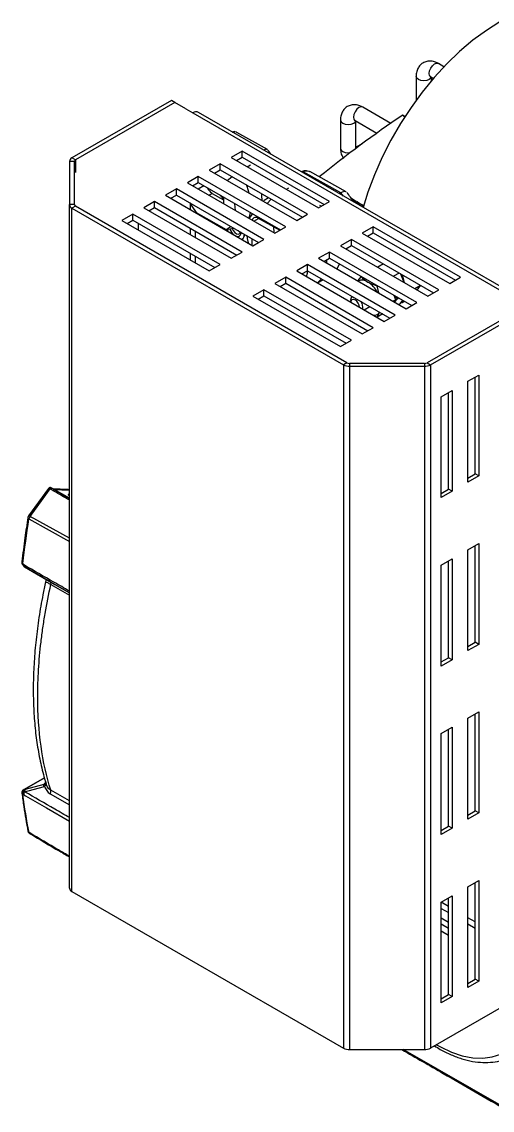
# Model space of a CAD drawing. Extents: x 9.3 to 87.2, y 1.1 to 68.8.
# Drawn here: x 54.68 to 58.48, y 2.15 to 10.96 of the extents above; entities that cross this region are included whole.
import ezdxf

# ---------------------------------------------------------------- set-up
doc = ezdxf.new("R2010")
doc.units = 0
doc.header["$MEASUREMENT"] = 0
doc.layers.add('OBJECT', color=7, linetype='CONTINUOUS')

msp = doc.modelspace()

# ---------------------------------------------------------------- linework, layer by layer
at = {"layer": 'OBJECT'}
for p, q in [((58.0913, 10.5989), (58.0465, 10.6247)), ((57.8662, 10.5206), (57.8662, 10.3279)), ((57.984, 10.5165), (58.0056, 10.504)), ((57.9912, 10.4872), (57.9912, 10.5124)), ((55.8876, 10.3253), (55.0832, 9.8609)), ((55.9159, 10.309), (55.1115, 9.8446)), ((55.9159, 10.309), (55.8876, 10.3253)), ((56.0043, 10.2579), (55.9159, 10.309)), ((56.0043, 10.2579), (56.0608, 10.2253)), ((56.0608, 10.2253), (58.7584, 8.668)), ((58.807, 8.6704), (56.1058, 10.2297)), ((57.6613, 10.1409), (57.4349, 10.2716)), ((57.2545, 10.1675), (57.2545, 9.9389)), ((57.3724, 10.1634), (57.5483, 10.0618)), ((57.3795, 9.9389), (57.3795, 10.1593)), ((57.7771, 10.1947), (57.7573, 10.2061)), ((57.765, 10.2024), (57.7774, 10.1951)), ((56.3966, 10.074), (56.3807, 10.0711)), ((56.6636, 9.9286), (56.4175, 10.0682)), ((57.4305, 9.9765), (57.3795, 9.9471)), ((56.4586, 9.9161), (56.3702, 9.865)), ((57.1657, 9.5078), (56.4586, 9.9161)), ((56.4586, 9.8671), (56.4586, 9.9161)), ((55.1027, 9.8324), (55.0627, 9.8324)), ((55.0627, 9.8324), (55.0627, 9.4834)), ((55.1115, 9.8446), (55.0832, 9.8609)), ((55.1027, 9.4834), (55.1027, 9.8324)), ((55.1115, 9.8446), (55.1115, 9.7425)), ((56.2818, 9.814), (56.1934, 9.763)), ((56.9889, 9.4058), (56.2818, 9.814)), ((56.2818, 9.765), (56.2818, 9.814)), ((56.3702, 9.865), (57.0773, 9.4568)), ((56.4126, 9.8405), (56.4586, 9.8671)), ((56.4586, 9.8671), (57.1233, 9.4834)), ((56.4993, 9.7905), (56.5269, 9.8065)), ((56.105, 9.7119), (56.0166, 9.6609)), ((56.8121, 9.3037), (56.105, 9.7119)), ((56.105, 9.663), (56.105, 9.7119)), ((56.1934, 9.763), (56.9005, 9.3548)), ((56.2358, 9.7385), (56.2818, 9.765)), ((56.2818, 9.765), (56.9465, 9.3813)), ((56.338, 9.6795), (56.3776, 9.7097)), ((56.9521, 9.7495), (56.9408, 9.7477)), ((56.9521, 9.7495), (56.9448, 9.7454)), ((57.2586, 9.5786), (56.9521, 9.7495)), ((57.301, 9.5865), (57.0056, 9.7512)), ((55.9282, 9.6099), (55.8399, 9.5589)), ((56.6354, 9.2017), (55.9282, 9.6099)), ((55.9282, 9.5609), (55.9282, 9.6099)), ((56.0166, 9.6609), (56.7237, 9.2527)), ((56.0591, 9.6364), (56.105, 9.663)), ((56.1037, 9.6107), (56.1496, 9.6372)), ((56.105, 9.663), (56.7697, 9.2792)), ((56.8169, 9.6071), (56.8357, 9.6179)), ((55.8399, 9.5589), (56.547, 9.1507)), ((55.8823, 9.5344), (55.9282, 9.5609)), ((55.9282, 9.5609), (56.5929, 9.1772)), ((56.1913, 9.5601), (56.2167, 9.5747)), ((56.2167, 9.5747), (56.3095, 9.522)), ((56.3094, 9.5305), (56.2851, 9.559)), ((56.3093, 9.545), (56.3097, 9.4917)), ((56.6722, 9.5396), (56.6593, 9.5322)), ((56.6608, 9.4931), (56.6944, 9.5268)), ((57.2586, 9.5786), (57.2462, 9.5714)), ((57.2788, 9.5526), (57.2586, 9.5786)), ((55.1027, 9.4834), (55.0627, 9.4834)), ((55.0627, 3.9513), (55.0627, 9.4834)), ((55.1115, 9.4712), (55.0832, 9.4548)), ((55.0832, 9.4548), (57.2789, 8.1873)), ((55.0832, 3.9228), (55.0832, 9.4548)), ((57.3072, 8.2036), (55.1115, 9.4712)), ((55.7515, 9.5078), (55.6631, 9.4568)), ((55.6631, 9.4568), (56.3702, 9.0486)), ((55.7055, 9.4323), (55.7515, 9.4589)), ((56.4586, 9.0996), (55.7515, 9.5078)), ((55.7515, 9.4589), (55.7515, 9.5078)), ((55.7515, 9.4589), (56.4161, 9.0751)), ((56.0396, 9.4912), (56.0396, 9.4436)), ((57.0773, 9.4568), (57.1657, 9.5078)), ((57.1005, 9.4702), (57.0875, 9.4775)), ((55.5747, 9.4058), (55.4863, 9.3548)), ((55.4863, 9.3548), (56.1934, 8.9466)), ((55.5287, 9.3303), (55.5747, 9.3568)), ((56.2818, 8.9976), (55.5747, 9.4058)), ((55.5747, 9.3568), (55.5747, 9.4058)), ((55.5747, 9.3568), (56.2394, 8.9731)), ((56.082, 9.4191), (56.082, 9.4258)), ((56.0876, 9.4187), (56.3295, 9.2814)), ((56.5426, 9.4103), (56.5347, 9.4014)), ((56.5544, 9.3505), (56.5913, 9.3718)), ((56.5895, 9.3729), (56.7636, 9.2757)), ((56.9005, 9.3548), (56.9889, 9.4058)), ((55.6224, 9.2762), (55.6224, 9.3293)), ((56.0396, 9.2925), (56.0396, 9.2395)), ((56.082, 9.215), (56.082, 9.268)), ((56.3295, 9.2814), (56.3916, 9.2934)), ((56.3376, 9.2829), (56.3444, 9.2676)), ((56.3378, 9.283), (56.3448, 9.2674)), ((56.7137, 9.3036), (56.7144, 9.2581)), ((56.7237, 9.2527), (56.8121, 9.3037)), ((57.5192, 9.3037), (57.4309, 9.2527)), ((57.4309, 9.2527), (58.138, 8.8445)), ((57.4733, 9.2282), (57.5192, 9.2548)), ((58.2263, 8.8955), (57.5192, 9.3037)), ((57.5192, 9.2548), (57.5192, 9.3037)), ((57.5192, 9.2548), (58.1839, 8.871)), ((56.4372, 9.2292), (56.4373, 9.2292)), ((56.4609, 9.2003), (56.4628, 9.2018)), ((56.5405, 9.1544), (56.5397, 9.2079)), ((56.5467, 9.1508), (56.5927, 9.1773)), ((56.547, 9.1507), (56.6354, 9.2017)), ((57.3425, 9.2017), (57.2541, 9.1507)), ((58.0496, 8.7935), (57.3425, 9.2017)), ((57.3425, 9.1527), (57.3425, 9.2017)), ((56.0396, 9.0884), (56.0396, 9.0354)), ((56.3702, 9.0486), (56.4586, 9.0996)), ((57.1657, 9.0996), (57.0773, 9.0486)), ((57.8728, 8.6914), (57.1657, 9.0996)), ((57.1657, 9.0507), (57.1657, 9.0996)), ((57.2541, 9.1507), (57.9612, 8.7425)), ((57.2965, 9.1262), (57.3425, 9.1527)), ((57.3425, 9.1527), (58.0071, 8.769)), ((56.082, 9.0109), (56.082, 9.0639)), ((56.1934, 8.9466), (56.2818, 8.9976)), ((56.9889, 8.9976), (56.9005, 8.9466)), ((57.696, 8.5894), (56.9889, 8.9976)), ((56.9889, 8.9486), (56.9889, 8.9976)), ((57.0773, 9.0486), (57.7844, 8.6404)), ((57.1197, 9.0241), (57.1657, 9.0507)), ((57.1431, 9.0106), (57.1439, 9.0381)), ((57.1657, 9.0507), (57.8304, 8.6669)), ((57.6012, 9.0033), (57.5553, 8.9768)), ((56.9005, 8.9466), (57.6076, 8.5384)), ((56.943, 8.9221), (56.9889, 8.9486)), ((56.9889, 8.9486), (57.6536, 8.5649)), ((57.3937, 8.866), (57.4213, 8.8994)), ((57.4245, 8.9013), (57.4213, 8.8994)), ((57.7286, 8.9298), (57.6827, 8.9033)), ((57.7695, 8.8531), (57.7429, 8.9215)), ((57.7539, 8.9152), (57.7695, 8.8529)), ((56.8121, 8.8955), (56.7237, 8.8445)), ((56.7237, 8.8445), (57.4309, 8.4363)), ((56.7662, 8.82), (56.8121, 8.8465)), ((57.5192, 8.4873), (56.8121, 8.8955)), ((56.8121, 8.8465), (56.8121, 8.8955)), ((56.8121, 8.8465), (57.4768, 8.4628)), ((57.068, 8.8499), (57.1139, 8.8764)), ((57.5518, 8.8277), (57.5487, 8.8259)), ((57.5487, 8.8259), (57.5631, 8.7681)), ((57.9008, 8.8283), (57.8567, 8.8028)), ((57.8753, 8.792), (57.9008, 8.8283)), ((57.9008, 8.8283), (57.8998, 8.831)), ((58.138, 8.8445), (58.2263, 8.8955)), ((56.6354, 8.7935), (56.547, 8.7425)), ((56.547, 8.7425), (57.2541, 8.3343)), ((56.5894, 8.718), (56.6354, 8.7445)), ((57.3425, 8.3853), (56.6354, 8.7935)), ((56.6354, 8.7445), (56.6354, 8.7935)), ((56.6354, 8.7445), (57.3, 8.3608)), ((57.3527, 8.7386), (57.3526, 8.7385)), ((57.7019, 8.7135), (57.6881, 8.749)), ((57.6984, 8.7431), (57.7118, 8.7192)), ((57.7259, 8.7273), (57.7118, 8.7192)), ((57.9612, 8.7425), (58.0496, 8.7935)), ((57.3383, 8.7069), (57.3383, 8.6938)), ((57.4448, 8.6324), (57.4907, 8.6589)), ((57.7019, 8.7135), (57.6799, 8.7007)), ((57.6892, 8.6954), (57.7019, 8.7135)), ((57.7118, 8.7192), (57.6913, 8.6941)), ((57.7377, 8.6803), (57.7265, 8.6738)), ((57.7377, 8.6803), (57.7578, 8.7088)), ((57.7595, 8.7079), (57.7475, 8.6859)), ((57.7725, 8.7003), (57.7475, 8.6859)), ((57.7844, 8.6404), (57.8728, 8.6914)), ((58.7584, 8.668), (57.9541, 8.2036)), ((57.9823, 8.1873), (58.7867, 8.6517)), ((57.5957, 8.5983), (57.5498, 8.5718)), ((57.6076, 8.5384), (57.696, 8.5894)), ((57.4309, 8.4363), (57.5192, 8.4873)), ((57.2541, 8.3343), (57.3425, 8.3853)), ((57.3072, 8.2036), (57.2789, 8.1873)), ((57.3284, 8.1985), (57.3284, 8.1755)), ((57.9328, 8.1985), (57.3284, 8.1985)), ((57.9328, 8.1985), (57.9328, 8.1755)), ((57.9541, 8.2036), (57.9823, 8.1873)), ((57.2789, 8.1873), (57.2789, 2.6552)), ((57.3284, 8.1755), (57.3284, 2.6434)), ((57.3284, 8.1755), (57.9328, 8.1755)), ((57.9328, 8.1755), (57.9328, 2.6434)), ((57.9823, 8.1873), (57.9823, 2.6552)), ((58.2847, 8.0532), (58.3731, 8.1042)), ((58.2847, 7.2366), (58.2847, 8.0532)), ((58.3448, 7.304), (58.3448, 8.0879)), ((58.3731, 8.1042), (58.3731, 7.2877)), ((58.069, 7.9287), (58.1574, 7.9797)), ((58.1291, 7.1795), (58.1291, 7.9634)), ((58.1574, 7.9797), (58.1574, 7.1632)), ((58.069, 7.1121), (58.069, 7.9287)), ((58.2847, 7.2693), (58.3448, 7.304)), ((58.3731, 7.2877), (58.2847, 7.2366)), ((58.3731, 7.2877), (58.3448, 7.304)), ((54.894, 7.1861), (54.7324, 6.9638)), ((54.9313, 7.1818), (54.9201, 7.1884)), ((55.0439, 7.1784), (54.9301, 7.1826)), ((54.9313, 7.1818), (54.9316, 7.1814)), ((55.0627, 7.1072), (54.9406, 7.1776)), ((54.9406, 7.1776), (55.0617, 7.1732)), ((55.0627, 7.1369), (55.0533, 7.1371)), ((55.0617, 7.1732), (55.0627, 7.1726)), ((55.0617, 7.1732), (55.0627, 7.1731)), ((58.069, 7.1448), (58.1291, 7.1795)), ((58.1574, 7.1632), (58.069, 7.1121)), ((58.1574, 7.1632), (58.1291, 7.1795)), ((54.7359, 6.9389), (55.0627, 6.7577)), ((55.0627, 6.7843), (54.7444, 6.9595)), ((58.2847, 6.6896), (58.3731, 6.7406)), ((58.3448, 5.9404), (58.3448, 6.7243)), ((58.3731, 6.7406), (58.3731, 5.924)), ((58.069, 6.5651), (58.1574, 6.6161)), ((58.1574, 6.6161), (58.1574, 5.7995)), ((58.2847, 5.873), (58.2847, 6.6896)), ((54.6779, 6.5908), (54.6778, 6.5904)), ((54.6832, 6.5696), (54.6909, 6.5587)), ((54.8516, 6.4628), (54.7004, 6.5501)), ((58.069, 5.7485), (58.069, 6.5651)), ((58.1291, 5.8159), (58.1291, 6.5998)), ((55.0627, 6.3409), (54.9075, 6.4305)), ((54.9127, 6.4086), (55.0627, 6.322)), ((58.2847, 5.9057), (58.3448, 5.9404)), ((58.3731, 5.924), (58.2847, 5.873)), ((58.3731, 5.924), (58.3448, 5.9404)), ((58.069, 5.7812), (58.1291, 5.8159)), ((58.1574, 5.7995), (58.1291, 5.8159)), ((58.1574, 5.7995), (58.069, 5.7485)), ((58.2847, 5.3259), (58.3731, 5.377)), ((58.3731, 5.377), (58.3731, 4.5604)), ((58.2847, 4.5094), (58.2847, 5.3259)), ((58.3448, 4.5767), (58.3448, 5.3606)), ((58.069, 5.2014), (58.1574, 5.2525)), ((58.069, 4.3849), (58.069, 5.2014)), ((58.1291, 4.4522), (58.1291, 5.2361)), ((58.1574, 5.2525), (58.1574, 4.4359)), ((54.86, 4.8441), (54.6926, 4.7474)), ((54.697, 4.7488), (54.8603, 4.843)), ((54.7004, 4.7305), (54.8516, 4.771)), ((54.856, 4.7897), (54.7048, 4.7491)), ((54.6778, 4.718), (54.6779, 4.7174)), ((54.9075, 4.7149), (55.0627, 4.6253)), ((55.0627, 4.6561), (54.9127, 4.7427)), ((58.2847, 4.542), (58.3448, 4.5767)), ((58.3731, 4.5604), (58.2847, 4.5094)), ((58.3731, 4.5604), (58.3448, 4.5767)), ((58.069, 4.4175), (58.1291, 4.4522)), ((58.1574, 4.4359), (58.069, 4.3849)), ((58.1574, 4.4359), (58.1291, 4.4522)), ((58.2847, 3.9623), (58.3731, 4.0133)), ((58.3448, 3.2131), (58.3448, 3.997)), ((58.3731, 4.0133), (58.3731, 3.1968)), ((55.0832, 3.9228), (57.2789, 2.6552)), ((58.069, 3.8378), (58.1574, 3.8888)), ((58.1574, 3.8888), (58.1574, 3.0723)), ((58.2847, 3.1458), (58.2847, 3.9623)), ((58.069, 3.0213), (58.069, 3.8378)), ((58.1291, 3.8013), (58.069, 3.836)), ((58.1291, 3.0886), (58.1291, 3.8725)), ((58.069, 3.787), (58.1291, 3.7523)), ((58.1291, 3.6727), (58.069, 3.7074)), ((58.3448, 3.6768), (58.2847, 3.7115)), ((58.1291, 3.6237), (58.069, 3.6584)), ((58.2847, 3.6625), (58.3448, 3.6278)), ((58.069, 3.6054), (58.1291, 3.5707)), ((58.2847, 3.1784), (58.3448, 3.2131)), ((58.3731, 3.1968), (58.2847, 3.1458)), ((58.3731, 3.1968), (58.3448, 3.2131)), ((58.7867, 3.1196), (57.9823, 2.6552)), ((58.069, 3.0539), (58.1291, 3.0886)), ((58.1574, 3.0723), (58.1291, 3.0886)), ((58.1574, 3.0723), (58.069, 3.0213)), ((57.3284, 2.6434), (57.9328, 2.6434)), ((58.5954, 2.1667), (57.7627, 2.6434))]:
    msp.add_line(p, q, dxfattribs=at)
at = {"layer": 'OBJECT', "flags": 128}
for points in [[(58.5442, 10.9634), (58.4341, 10.894), (58.325, 10.8134), (58.2177, 10.7224), (58.1133, 10.6216), (58.0125, 10.5121), (57.9162, 10.3946), (57.8253, 10.2702), (57.7405, 10.14), (57.6626, 10.005), (57.5922, 9.8665), (57.53, 9.7256), (57.4764, 9.5835), (57.4375, 9.4612)], [(57.984, 10.5165), (57.984, 10.5165), (57.9745, 10.5275), (57.9711, 10.5451), (57.9745, 10.5666), (57.984, 10.5886), (57.9984, 10.608), (58.0153, 10.6216), (58.0322, 10.6275), (58.0465, 10.6247)], [(57.9729, 10.4951), (57.9526, 10.4872), (57.9287, 10.4845), (57.9047, 10.4872), (57.8845, 10.4951), (57.8709, 10.5068), (57.8662, 10.5206), (57.8662, 10.5206)], [(57.9898, 10.5131), (57.9864, 10.5068), (57.9729, 10.4951)], [(57.4349, 10.2716), (57.4206, 10.2744), (57.4036, 10.2685), (57.3867, 10.2549), (57.3724, 10.2356), (57.3628, 10.2135), (57.3594, 10.192), (57.3628, 10.1744), (57.3724, 10.1634), (57.3724, 10.1634)], [(57.2545, 10.1675), (57.2593, 10.1537), (57.2728, 10.142), (57.2931, 10.1341), (57.317, 10.1314), (57.3409, 10.1341), (57.3612, 10.142)], [(57.3612, 10.142), (57.3748, 10.1537), (57.3783, 10.1605)], [(57.2545, 9.9389), (57.2593, 9.925), (57.2728, 9.9133), (57.2931, 9.9055), (57.317, 9.9028), (57.3335, 9.904)], [(57.3886, 9.9455), (57.3867, 9.9457), (57.3795, 9.9455)], [(56.5165, 9.5765), (56.4994, 9.6298), (56.4945, 9.6422)], [(56.6207, 9.5163), (56.6194, 9.5572), (56.6178, 9.571)], [(56.6731, 9.5391), (56.6385, 9.5172), (56.6312, 9.5102)], [(56.0356, 9.499), (56.0515, 9.4704), (56.0876, 9.4187)], [(56.4053, 9.4366), (56.3998, 9.49), (56.3993, 9.4931)], [(56.5126, 9.3746), (56.5204, 9.3956), (56.5263, 9.4198)], [(56.5432, 9.41), (56.5365, 9.4034), (56.5155, 9.3729)], [(56.3295, 9.2814), (56.3618, 9.3031), (56.3665, 9.3079)], [(56.3779, 9.2908), (56.3864, 9.274), (56.3993, 9.2585), (56.4139, 9.2482), (56.428, 9.2449), (56.4395, 9.2489), (56.4465, 9.2597), (56.447, 9.2614)], [(56.427, 9.273), (56.4406, 9.2636), (56.4476, 9.2611)], [(56.4131, 9.2279), (56.4254, 9.226), (56.4373, 9.2292)], [(56.4972, 9.2325), (56.5005, 9.2099), (56.5089, 9.1727)], [(57.2271, 8.9621), (57.2285, 8.9643), (57.2471, 9.0037)], [(56.9809, 8.9002), (56.9881, 8.9282), (56.9911, 8.9474)], [(57.0674, 8.8502), (57.0768, 8.8574), (57.1015, 8.8836)], [(57.3383, 8.7069), (57.342, 8.7264), (57.3526, 8.7385), (57.3526, 8.7385)], [(57.3383, 8.6938), (57.341, 8.7059), (57.3487, 8.7148), (57.3603, 8.7171), (57.3739, 8.7123)], [(54.7444, 6.9595), (54.7794, 7.0075), (54.9067, 7.1819)], [(54.9067, 7.1819), (54.9086, 7.1842), (54.9107, 7.1861), (54.9128, 7.1876), (54.9149, 7.1886), (54.917, 7.189), (54.9188, 7.1888), (54.9201, 7.1883)], [(55.0439, 7.1784), (55.053, 7.1769), (55.0617, 7.1732)], [(54.6832, 6.5696), (54.6828, 6.5704), (54.683, 6.5724), (54.6843, 6.5751), (54.6866, 6.5783)], [(54.6909, 6.5587), (54.6906, 6.5594), (54.6908, 6.5615), (54.692, 6.5642), (54.6944, 6.5674)], [(54.7004, 6.5501), (54.9436, 6.4097), (55.0627, 6.3409)], [(54.697, 4.7488), (54.6947, 4.7483), (54.6926, 4.7474)], [(54.6944, 4.7062), (54.7071, 4.6988), (54.8769, 4.6009), (55.0627, 4.4937)], [(54.7416, 4.392), (54.743, 4.3913), (54.7447, 4.3909)], [(58.0307, 2.6831), (58.0629, 2.6652), (58.1519, 2.6237), (58.2394, 2.5946), (58.3242, 2.5784), (58.4052, 2.5752), (58.4815, 2.5851), (58.552, 2.608), (58.6158, 2.6435), (58.672, 2.6913), (58.7201, 2.7506), (58.7593, 2.8208), (58.7892, 2.9009), (58.8093, 2.9899), (58.8194, 3.0866), (58.8199, 3.1771)]]:
    msp.add_lwpolyline(points, dxfattribs=at)
at = {"layer": 'OBJECT'}
for centre, radius, start, end in [((56.0872, 10.1885), 0.0453, 65.69359, 125.61707), ((62.8501, 2.6098), 9.1455, 123.83896, 129.09213), ((55.0977, 9.8289), 0.0352, 114.37521, 174.30383), ((55.1177, 9.8309), 0.0151, 114.37579, 174.30239), ((56.2673, 9.6548), 0.0947, 201.40209, 237.67941), ((55.0977, 9.4869), 0.0352, 185.69425, 245.62577), ((55.1177, 9.4849), 0.0151, 185.70533, 245.61354), ((56.5699, 9.3482), 0.0315, 51.42183, 160.61124), ((56.4644, 9.3245), 0.1112, 199.54223, 229.40031), ((56.4644, 9.3245), 0.111, 199.54128, 229.64108), ((56.4229, 9.255), 0.0288, 250.64212, 7.70279), ((56.4211, 9.241), 0.0567, 314.84745, 2.73217), ((56.4189, 9.2417), 0.0591, 315.92027, 1.8168), ((57.43, 8.798), 0.0743, 52.5576, 116.74959), ((57.3562, 8.6662), 0.2248, 28.53578, 58.07408), ((57.3318, 8.6468), 0.0779, 4.39843, 57.28996), ((57.3447, 8.6506), 0.0907, 352.18626, 32.15749), ((57.5254, 8.6423), 0.0551, 267.50093, 325.12347), ((57.3275, 8.2418), 0.0433, 241.96604, 271.13833), ((57.9337, 8.2418), 0.0433, 268.85636, 298.04015), ((57.3264, 8.2764), 0.101, 241.9595, 271.14441), ((57.9349, 8.2764), 0.101, 268.8562, 298.03996), ((55.0417, 7.1184), 0.06, 69.54678, 87.89758), ((54.7567, 6.9462), 0.03, 143.99419, 171.13459), ((54.7326, 6.9455), 0.0183, 49.95743, 90.41531), ((54.7406, 6.9517), 0.0136, 183.94287, 249.7581), ((54.7833, 6.9315), 0.048, 144.2682, 171.10471), ((54.7076, 6.5869), 0.03, 173.3298, 180), ((54.7076, 6.5869), 0.03, 180, 215.3426), ((54.6916, 6.5912), 0.0138, 183.1913, 248.90918), ((54.7154, 6.5761), 0.03, 215.36431, 239.99974), ((54.7108, 6.5634), 0.0169, 166.19537, 231.93707), ((54.8948, 6.4159), 0.0193, 337.70882, 48.93409), ((54.876, 4.7751), 0.0247, 143.92724, 189.59559), ((54.8809, 4.7841), 0.0214, 159.85258, 205.2152), ((54.7076, 4.7214), 0.03, 119.99731, 180), ((54.7076, 4.7214), 0.03, 180, 187.69976), ((54.6938, 4.7203), 0.0162, 190.2581, 243.65306), ((54.7151, 4.7217), 0.0326, 123.72817, 209.09187), ((54.7229, 4.722), 0.0326, 123.74297, 209.05939), ((54.7346, 4.7091), 0.0403, 148.05497, 184.19353), ((54.7247, 4.7346), 0.0247, 143.92615, 189.59805), ((54.877, 4.735), 0.0365, 326.64755, 12.28485), ((54.7436, 4.4158), 0.0166, 192.06937, 243.06111), ((54.7569, 4.4178), 0.03, 190.782, 239.39837), ((54.7482, 4.4023), 0.0122, 185.63796, 237.28547), ((55.0977, 3.9548), 0.0352, 185.69425, 245.62577), ((57.3264, 2.7444), 0.101, 241.9595, 271.14441), ((57.9349, 2.7444), 0.101, 268.8562, 298.03996)]:
    msp.add_arc(centre, radius, start, end, dxfattribs=at)
for centre, major_axis, ratio, start_param, end_param in [((54.8982, 7.1237), (0.0499, 0.0481), 0.692594, 0.196726, 0.39145), ((55.0627, 7.0816), (-0.0337, 0.0587), 0.460914, 5.389813, 5.609508)]:
    msp.add_ellipse(centre, major_axis=major_axis, ratio=ratio, start_param=start_param, end_param=end_param, dxfattribs=at)
for points, knots in [([(58.0465, 10.6247), (58.0389, 10.6287), (58.0199, 10.6386), (57.988, 10.6461), (57.9523, 10.6442), (57.9193, 10.631), (57.8927, 10.6077), (57.875, 10.577), (57.8672, 10.5473), (57.8664, 10.5278), (57.8662, 10.5206)], [0, 0, 0, 0, 0.0966341, 0.241283, 0.3766339, 0.5088889, 0.6478628, 0.7811666, 0.9181407, 1, 1, 1, 1]), ([(57.9765, 10.52), (57.9763, 10.52), (57.9751, 10.5198), (57.9787, 10.5194), (57.9828, 10.5172), (57.984, 10.5165)], [0, 0, 0, 0, 0.1112191, 0.7366988, 1, 1, 1, 1]), ([(57.4349, 10.2716), (57.4273, 10.2756), (57.4083, 10.2855), (57.3763, 10.293), (57.3406, 10.2911), (57.3076, 10.2779), (57.281, 10.2546), (57.2633, 10.2239), (57.2555, 10.1942), (57.2548, 10.1748), (57.2545, 10.1675)], [0, 0, 0, 0, 0.096634, 0.241283, 0.376634, 0.508889, 0.647863, 0.781166, 0.918141, 1, 1, 1, 1]), ([(57.3649, 10.1669), (57.3647, 10.1669), (57.3634, 10.1668), (57.3671, 10.1663), (57.3712, 10.1641), (57.3724, 10.1634)], [0, 0, 0, 0, 0.111214, 0.736697, 1, 1, 1, 1]), ([(56.3823, 10.0701), (56.3855, 10.0714), (56.395, 10.0753), (56.4075, 10.074), (56.4149, 10.0689), (56.417, 10.0674)], [0, 0, 0, 0, 0.267199, 0.791734, 1, 1, 1, 1]), ([(56.6631, 9.9277), (56.6621, 9.9286), (56.6583, 9.9317), (56.6481, 9.931), (56.6383, 9.9264), (56.6345, 9.9245)], [0, 0, 0, 0, 0.193969, 0.682492, 1, 1, 1, 1]), ([(56.6921, 9.8913), (56.6921, 9.8913), (56.6851, 9.9033), (56.6764, 9.9139), (56.6676, 9.9245)], [0, 0, 0, 0, 0.002816, 1, 1, 1, 1]), ([(57.2545, 9.9389), (57.2549, 9.9303), (57.256, 9.909), (57.2635, 9.8806), (57.2756, 9.8642), (57.2802, 9.8578)], [0, 0, 0, 0, 0.289905, 0.723896, 1, 1, 1, 1]), ([(56.9798, 9.758), (56.9678, 9.7568), (56.9536, 9.7553), (56.9407, 9.7498), (56.9387, 9.7489)], [0, 0, 0, 0, 0.8473834, 1, 1, 1, 1]), ([(56.9521, 9.7495), (56.9597, 9.7528), (56.9748, 9.7593), (56.9936, 9.7581), (57.0025, 9.7519), (57.0049, 9.7502)], [0, 0, 0, 0, 0.419712, 0.839214, 1, 1, 1, 1]), ([(57.3004, 9.5855), (57.2991, 9.5865), (57.2945, 9.5903), (57.2801, 9.589), (57.2658, 9.5821), (57.2586, 9.5786)], [0, 0, 0, 0, 0.160784, 0.580287, 1, 1, 1, 1]), ([(57.3554, 9.5083), (57.3488, 9.52), (57.3341, 9.5459), (57.3159, 9.5689), (57.3059, 9.5815)], [0, 0, 0, 0, 0.451124, 1, 1, 1, 1]), ([(57.338, 9.5376), (57.355, 9.5276), (57.3908, 9.5066), (57.4267, 9.4849), (57.4455, 9.4735)], [0, 0, 0, 0, 0.4763031, 1, 1, 1, 1]), ([(57.4419, 9.4617), (57.422, 9.4738), (57.3915, 9.4923), (57.3612, 9.5101), (57.3507, 9.5162)], [0, 0, 0, 0, 0.655833, 1, 1, 1, 1]), ([(57.4213, 8.8994), (57.4252, 8.8955), (57.4401, 8.8802), (57.4602, 8.8669), (57.4751, 8.857)], [0, 0, 0, 0, 0.257551, 1, 1, 1, 1]), ([(57.4751, 8.857), (57.4811, 8.8537), (57.5032, 8.8416), (57.5295, 8.8325), (57.5487, 8.8259)], [0, 0, 0, 0, 0.268634, 1, 1, 1, 1]), ([(57.5707, 8.6108), (57.5699, 8.6097), (57.5593, 8.5945), (57.5538, 8.5824), (57.5487, 8.5711)], [0, 0, 0, 0, 0.070185, 1, 1, 1, 1]), ([(54.9202, 7.1883), (54.92, 7.1884), (54.917, 7.1903), (54.9131, 7.192), (54.9066, 7.1929), (54.9013, 7.1919), (54.8968, 7.1896), (54.895, 7.187), (54.8942, 7.186)], [0, 0, 0, 0, 0.0264925, 0.3562879, 0.528523, 0.6997661, 0.879035, 1, 1, 1, 1]), ([(54.9067, 7.1819), (54.9051, 7.1828), (54.9012, 7.1849), (54.8967, 7.1866), (54.8942, 7.187), (54.8942, 7.1861), (54.8942, 7.186)], [0, 0, 0, 0, 0.241454, 0.59313, 0.945347, 1, 1, 1, 1]), ([(55.0627, 7.0914), (55.0524, 7.0974), (55.0004, 7.1275), (54.9484, 7.1577), (54.9067, 7.1819)], [0, 0, 0, 0, 0.198064, 1, 1, 1, 1]), ([(54.9316, 7.1814), (54.9387, 7.1772), (54.9738, 7.1566), (55.0177, 7.131), (55.0542, 7.1092), (55.0627, 7.1041)], [0, 0, 0, 0, 0.160798, 0.803987, 1, 1, 1, 1]), ([(55.0627, 7.1249), (55.0602, 7.1271), (55.055, 7.1317), (55.0537, 7.1353), (55.0533, 7.1371), (55.0533, 7.1371)], [0, 0, 0, 0, 0.4866461, 0.9928887, 1, 1, 1, 1]), ([(55.0533, 7.1371), (55.0533, 7.1371), (55.0556, 7.1348), (55.0583, 7.1316), (55.0621, 7.1276), (55.0627, 7.127)], [0, 0, 0, 0, 0.01333, 0.83779, 1, 1, 1, 1]), ([(54.727, 6.9507), (54.7187, 6.8958), (54.7003, 6.775), (54.6862, 6.6557), (54.6786, 6.5907)], [0, 0, 0, 0, 0.454901, 1, 1, 1, 1]), ([(55.0627, 6.3548), (55.021, 6.3789), (54.8982, 6.4497), (54.7754, 6.5206), (54.6944, 6.5674)], [0, 0, 0, 0, 0.339694, 1, 1, 1, 1]), ([(54.9075, 6.4305), (54.8966, 6.4368), (54.8872, 6.4422), (54.8716, 6.4512), (54.8657, 6.4546), (54.8616, 6.457)], [0, 0, 0, 0, 0.5, 0.5, 1, 1, 1, 1]), ([(54.8616, 6.457), (54.8647, 6.4552), (54.8672, 6.4528), (54.8707, 6.4479), (54.8716, 6.4454), (54.873, 6.438), (54.8721, 6.4335), (54.8706, 6.4291)], [0, 0, 0, 0, 0.25, 0.25, 0.5, 0.5, 1, 1, 1, 1]), ([(54.8706, 6.4292), (54.8629, 6.3946), (54.8416, 6.2979), (54.8155, 6.1416), (54.7916, 5.9609), (54.7763, 5.7839), (54.7693, 5.6115), (54.7707, 5.4445), (54.7804, 5.283), (54.7984, 5.1272), (54.8255, 4.9782), (54.8514, 4.867), (54.871, 4.8082), (54.8757, 4.7941)], [0, 0, 0, 0, 0.056575, 0.157821, 0.259209, 0.360616, 0.461946, 0.562833, 0.663641, 0.765, 0.866401, 0.967834, 1, 1, 1, 1]), ([(54.9127, 4.7427), (54.8775, 4.8543), (54.8513, 4.9734), (54.816, 5.2265), (54.807, 5.3604), (54.8068, 5.5374), (54.8073, 5.5732), (54.8095, 5.6455), (54.8111, 5.6819), (54.8177, 5.7921), (54.8244, 5.8668), (54.8377, 5.9806), (54.8426, 6.0189), (54.8537, 6.0958), (54.8598, 6.1345), (54.8797, 6.251), (54.8951, 6.3294), (54.9127, 6.4086)], [0, 0, 0, 0, 0.25, 0.25, 0.5, 0.5, 0.5625, 0.5625, 0.625, 0.625, 0.75, 0.75, 0.8125, 0.8125, 0.875, 0.875, 1, 1, 1, 1]), ([(54.8706, 6.4291), (54.8727, 6.4292), (54.8772, 6.4276), (54.8878, 6.4224), (54.8921, 6.4202), (54.9016, 6.415), (54.9069, 6.412), (54.9127, 6.4086)], [0, 0, 0, 0, 0.5, 0.5, 0.75, 0.75, 1, 1, 1, 1]), ([(54.8716, 4.8058), (54.871, 4.8054), (54.8621, 4.7991), (54.8589, 4.7942), (54.856, 4.7897)], [0, 0, 0, 0, 0.065441, 1, 1, 1, 1]), ([(54.8716, 4.8058), (54.8716, 4.8046), (54.8714, 4.8018), (54.869, 4.798), (54.8653, 4.7943), (54.8628, 4.7927), (54.8609, 4.7915)], [0, 0, 0, 0, 0.270613, 0.651576, 0.726637, 1, 1, 1, 1]), ([(54.8616, 4.775), (54.8647, 4.7768), (54.8672, 4.7794), (54.8707, 4.7854), (54.8716, 4.7888), (54.873, 4.7993), (54.8721, 4.8067), (54.8706, 4.8138)], [0, 0, 0, 0, 0.25, 0.25, 0.5, 0.5, 1, 1, 1, 1]), ([(54.8616, 4.775), (54.8636, 4.7685), (54.8661, 4.7622), (54.8721, 4.7505), (54.8755, 4.745), (54.887, 4.7298), (54.8966, 4.7212), (54.9075, 4.7149)], [0, 0, 0, 0, 0.25, 0.25, 0.5, 0.5, 1, 1, 1, 1]), ([(54.9127, 4.7427), (54.9084, 4.7456), (54.8944, 4.7551), (54.8808, 4.7731), (54.8768, 4.7901), (54.8759, 4.7941)], [0, 0, 0, 0, 0.2522304, 0.8221415, 1, 1, 1, 1]), ([(54.679, 4.7182), (54.6835, 4.6823), (54.6968, 4.5781), (54.7153, 4.478), (54.7275, 4.4124)], [0, 0, 0, 0, 0.344848, 1, 1, 1, 1]), ([(55.0627, 4.5213), (55.023, 4.5443), (54.9022, 4.614), (54.7814, 4.6837), (54.7004, 4.7305)], [0, 0, 0, 0, 0.328775, 1, 1, 1, 1]), ([(55.0627, 4.2084), (55.0334, 4.2256), (54.9247, 4.2892), (54.8157, 4.3538), (54.7361, 4.4011)], [0, 0, 0, 0, 0.268956, 1, 1, 1, 1]), ([(54.7447, 4.3909), (54.8245, 4.3436), (54.9305, 4.2807), (55.0365, 4.2189), (55.0627, 4.2035)], [0, 0, 0, 0, 0.752272, 1, 1, 1, 1]), ([(57.7509, 2.6434), (57.8623, 2.5794), (58.1457, 2.4164), (58.4288, 2.2525), (58.6007, 2.153)], [0, 0, 0, 0, 0.392736, 1, 1, 1, 1]), ([(58.0148, 2.6739), (58.0301, 2.6642), (58.0745, 2.6361), (58.1487, 2.6007), (58.2363, 2.5678), (58.3227, 2.5468), (58.4066, 2.5377), (58.487, 2.5405), (58.5626, 2.5557), (58.6253, 2.5779), (58.6597, 2.5994), (58.6732, 2.6078)], [0, 0, 0, 0, 0.065266, 0.189447, 0.313702, 0.437755, 0.561213, 0.683584, 0.80445, 0.923719, 1, 1, 1, 1])]:
    msp.add_open_spline(points, degree=3, knots=knots, dxfattribs=at)
for points in [[(54.6866, 6.5783), (54.7006, 6.6976), (54.717, 6.8178), (54.7359, 6.9389)], [(54.6944, 6.5674), (54.6918, 6.5711), (54.6892, 6.5747), (54.6866, 6.5783)], [(54.8616, 6.457), (54.8583, 6.4589), (54.855, 6.4608), (54.8516, 6.4628)], [(54.8516, 4.771), (54.855, 4.7719), (54.8583, 4.7732), (54.8616, 4.775)], [(54.8609, 4.7915), (54.8592, 4.7906), (54.8576, 4.79), (54.856, 4.7897)], [(54.6866, 4.7058), (54.6892, 4.7059), (54.6918, 4.7061), (54.6944, 4.7062)], [(54.7361, 4.4011), (54.7171, 4.5007), (54.7006, 4.6023), (54.6866, 4.7058)], [(54.7048, 4.7491), (54.7022, 4.749), (54.6996, 4.7489), (54.697, 4.7488)]]:
    msp.add_open_spline(points, degree=3, dxfattribs=at)

doc.saveas('drawing.dxf')
